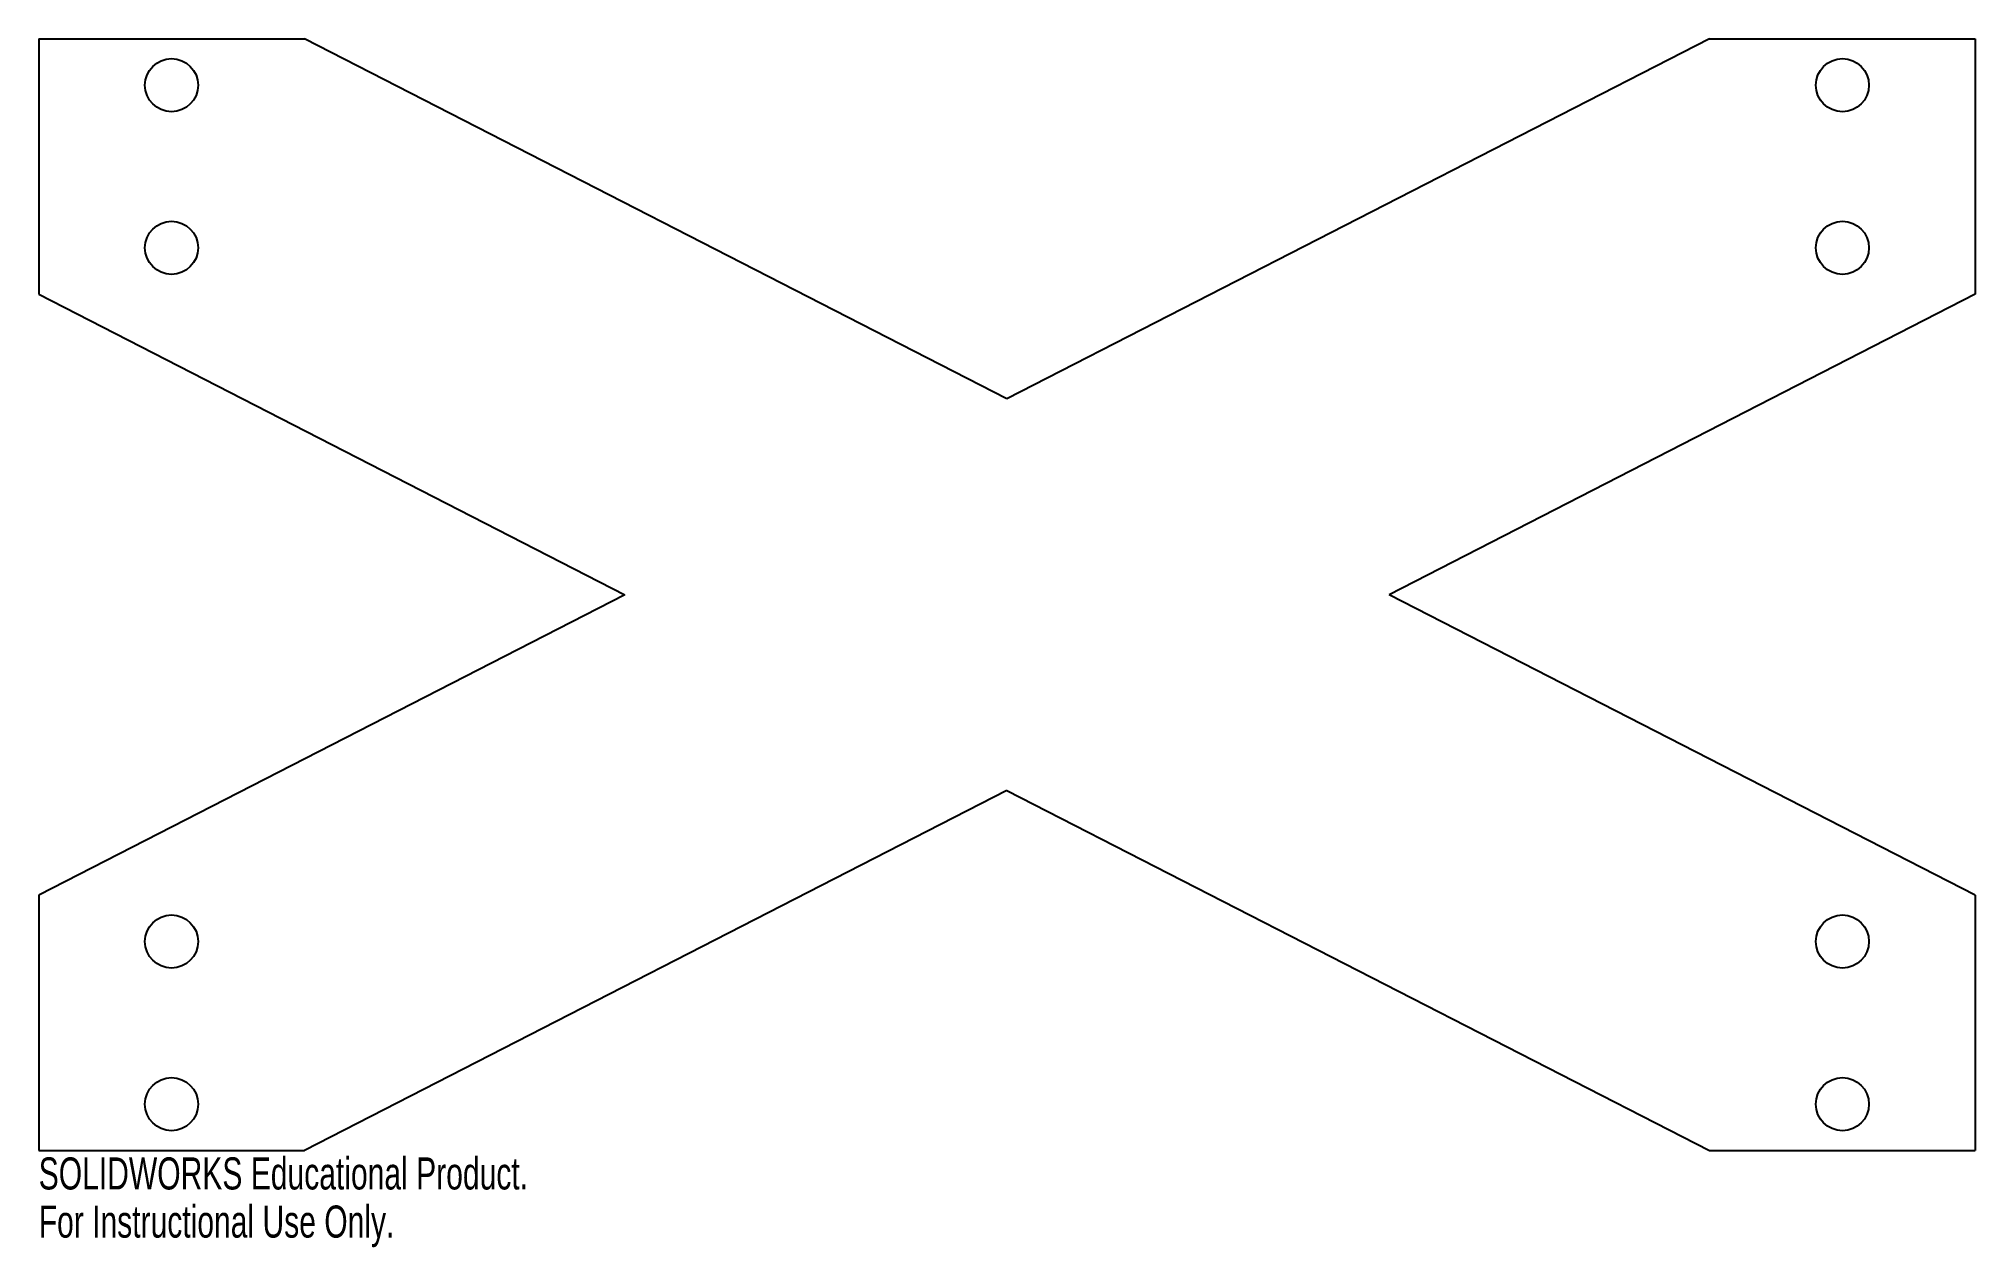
# Model space of a CAD drawing. Header units: millimetres. Extents: x 0.6 to 29.8, y -16.2 to 2.
import ezdxf

# ---------------------------------------------------------------- set-up
doc = ezdxf.new("R2010")
doc.units = ezdxf.units.MM
doc.styles.add('SLDTEXTSTYLE0', font='TXT', dxfattribs={"width": 0.7})

msp = doc.modelspace()

# ---------------------------------------------------------------- linework, layer by layer
at = {"color": 7, "linetype": 'Continuous', "lineweight": 25}
for p, q in [((0.634, 2.05), (4.634, 2.05)), ((0.634, 2.05), (0.634, -1.8)), ((15.214, -3.375), (4.634, 2.05)), ((25.794, 2.05), (15.214, -3.375)), ((25.794, 2.05), (29.794, 2.05)), ((29.794, 2.05), (29.794, -1.8)), ((0.634, -1.8), (9.46, -6.325)), ((29.794, -1.8), (20.969, -6.325)), ((9.46, -6.325), (0.634, -10.85)), ((29.794, -10.85), (20.969, -6.325)), ((15.214, -9.275), (4.634, -14.7)), ((15.214, -9.275), (25.794, -14.7)), ((0.634, -10.85), (0.634, -14.7)), ((29.794, -10.85), (29.794, -14.7)), ((0.634, -14.7), (4.634, -14.7)), ((25.794, -14.7), (29.794, -14.7))]:
    msp.add_line(p, q, dxfattribs=at)
for centre in [(2.634, 1.35), (27.794, 1.35), (2.634, -1.1), (27.794, -1.1), (2.634, -11.55), (27.794, -11.55), (2.634, -14), (27.794, -14)]:
    msp.add_circle(centre, 0.4, dxfattribs=at)

# ---------------------------------------------------------------- texts
at = {"color": 7, "linetype": 'Continuous', "char_height": 0.48336, "attachment_point": 1, "style": 'SLDTEXTSTYLE0'}
for s, insert in [('SOLIDWORKS Educational Product.', (0.634, -14.802)), ('For Instructional Use Only.', (0.634, -15.527))]:
    msp.add_mtext(s, dxfattribs=dict(at, insert=insert))

doc.saveas('drawing.dxf')
